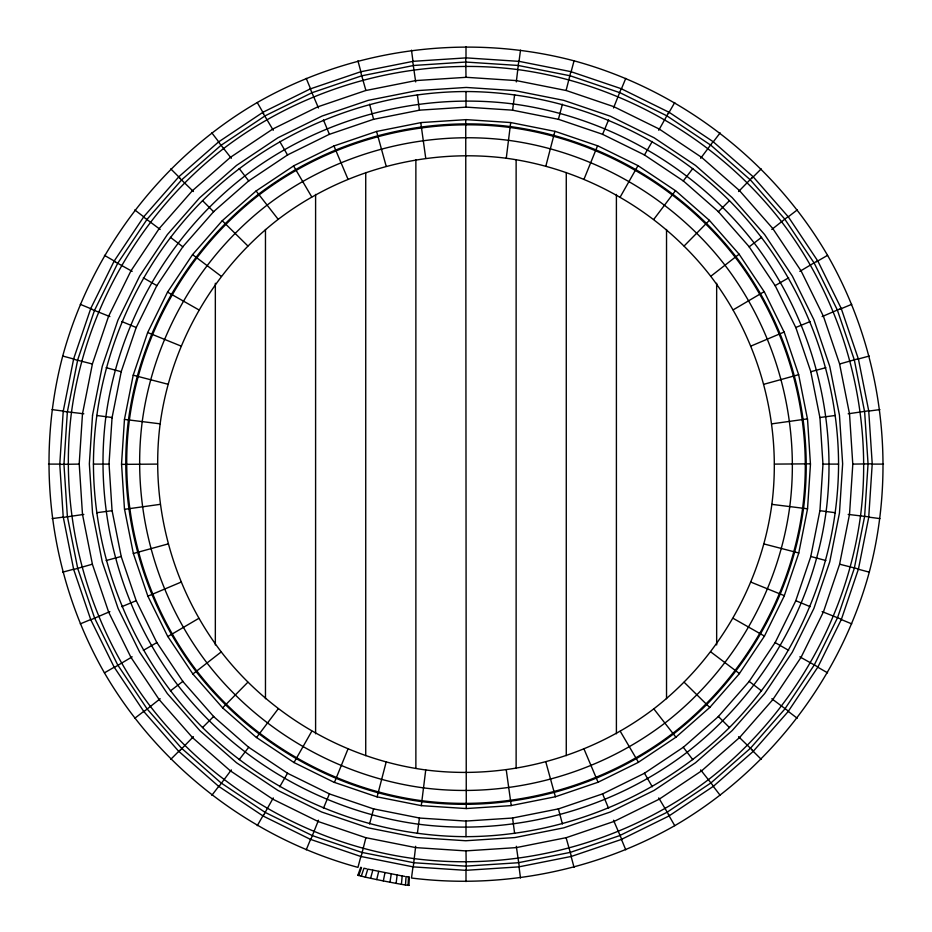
<?xml version="1.0" encoding="UTF-8"?>
<svg xmlns="http://www.w3.org/2000/svg" width="932" height="932" viewBox="0 0 932 932"><rect width="100%" height="100%" fill="white"/><g stroke="black" fill="none" stroke-linecap="round" stroke-linejoin="round"><path stroke-width="1.4" d="M408.938 885.4L409.358 876.965L406.061 876.604L405.478 885.016L408.938 885.4L408.088 885.074M408.053 885.377L408.507 876.942M360.894 856.368L357.946 867.377C252.211 838.625 159.57 767.537 104.431 672.846C50.002 577.758 34.764 461.981 62.724 356.047C91.476 250.312 162.564 157.671 257.255 102.532C352.343 48.103 468.12 32.865 574.054 60.825C679.789 89.577 772.43 160.665 827.569 255.345C881.998 350.444 897.236 466.221 869.276 572.155C840.524 677.89 769.436 770.531 674.745 825.67C595.408 870.768 502.057 889.338 411.501 878.026L412.993 866.725M63.213 411.35L59.776 464.369L63.213 516.852L73.686 569.499L90.8 619.803L114.065 666.974L143.889 711.605L178.56 751.157L218.496 786.212L263.127 816.036L310.298 839.301L360.602 856.415L413.249 866.888L465.732 870.325L518.751 866.888L571.398 856.415L621.201 839.511L668.873 816.036L713.504 786.212L753.056 751.542L788.111 711.605L817.935 666.974L841.41 619.302L858.454 568.974L868.717 517.388L872.224 463.833L868.717 410.802L858.454 359.228L841.2 308.399L817.935 261.228L788.449 217.016L753.056 176.661L713.085 141.652L669.351 112.434L621.201 88.691L570.873 71.648L519.287 61.384L466.268 57.877L413.249 61.314L360.602 71.787L310.298 88.901L263.127 112.166L218.496 141.99L178.944 176.661L143.889 216.585L114.065 261.228L90.8 308.399L73.686 358.703L63.213 411.35L83.822 413.785M93.433 464.101C93.794 366.323 133.672 270.047 202.559 200.66C271.946 131.773 368.222 91.895 466 91.534C563.778 91.895 660.054 131.773 729.441 200.66C798.328 270.047 838.206 366.323 838.567 464.101C838.206 561.88 798.328 658.155 729.441 727.543C660.054 796.429 563.778 836.307 466 836.668C368.222 836.307 271.946 796.429 202.559 727.543C133.672 658.155 93.794 561.88 93.433 464.101L109.207 464.101M124.457 419.4L121.544 463.833L124.457 508.802L133.346 553.503L147.862 596.165L167.55 636.102L192.877 673.999L222.62 707.854L256.09 737.224L293.999 762.539L333.936 782.239L376.586 796.755L421.299 805.644L466.268 808.557L510.701 805.644L555.414 796.755L598.064 782.239L638.001 762.539L675.91 737.224L709.753 707.481L739.123 673.999L764.45 636.102L784.138 596.165L798.654 553.503L807.543 508.802L810.456 464.369L807.543 419.4L798.654 374.687L784.336 332.526L764.45 292.1L739.123 254.191L709.38 220.336L675.91 190.978L638.001 165.651L598.064 145.963L555.414 131.447L510.701 122.546L466.268 119.634L421.299 122.546L376.586 131.447L333.936 145.963L293.999 165.651L256.09 190.978L222.247 220.721L192.563 254.611L167.55 292.1L147.664 332.526L133.206 375.2L124.457 419.4L160.141 423.839C149.866 504.142 172.199 587.486 221.245 651.899C270.781 715.951 345.504 759.091 425.738 769.96C506.041 780.224 589.385 757.902 653.798 708.844C717.85 659.32 760.99 584.597 771.859 504.363C782.134 424.06 759.801 340.716 710.755 276.303C661.219 212.251 586.496 169.111 506.262 158.242C425.959 147.967 342.615 170.3 278.202 219.346C214.15 268.882 171.01 343.605 160.141 423.839M421.299 805.644L425.738 769.96M510.701 122.546L506.262 158.242M405.478 885.016L401.412 884.328L402.181 875.952L367.802 869.113L365.309 877.152L357.888 875.241L360.731 867.296L361.534 867.61L358.738 875.567M401.412 884.328L396.112 883.373L397.137 875.032M518.751 61.314L516.316 81.923M415.684 846.279L413.249 866.888M417.373 833.476L419.435 817.842M512.565 110.36L514.627 94.715M519.008 61.465L520.499 50.177M396.112 883.373L389.949 882.208L391.265 873.925M377.099 796.895L386.151 762.085M389.949 882.208L383.332 880.915L384.974 872.69M554.901 131.307L545.849 166.117M365.309 877.152L376.726 879.575L378.683 871.42M570.873 71.648L566.12 90.427M365.88 837.775L361.127 856.555M369.573 823.97L373.65 808.731M558.35 119.471L562.427 104.221M571.106 71.834L574.054 60.825M370.587 878.293L372.823 870.197M361.267 876.22L363.946 868.228L366.521 868.81M334.425 782.437L347.939 749.118M597.575 145.753L584.061 179.084M621.201 88.691L613.512 107.972M306.232 849.821L310.589 839.289M318.488 820.23L310.799 839.511M323.427 808.312L329.462 793.726M602.538 134.476L608.573 119.89M621.411 88.913L625.768 78.381M293.999 762.539L311.754 731.271M638.001 165.651L620.246 196.932M668.873 112.166L658.738 130.27M257.255 825.67L263.616 814.638M273.262 797.932L263.127 816.036M279.716 786.759L287.604 773.094M644.396 155.108L652.284 141.443M668.384 113.564L674.745 102.532M256.51 737.538L278.202 708.844M675.49 190.664L653.798 219.346M713.085 141.652L700.666 158.289M211.844 795.322L218.775 786.282M231.334 769.914L218.915 786.55M239.198 759.673L248.797 747.161M683.203 181.041L692.802 168.517M713.225 141.92L720.156 132.88M222.62 707.854L247.854 682.247M709.38 220.336L684.146 245.955M753.056 176.661L738.575 191.526M170.777 759.312L179.794 750.307M193.425 736.664L178.944 751.542M202.559 727.543L213.708 716.393M718.292 211.809L729.441 200.66M752.206 177.884L761.223 168.878M192.877 673.999L221.245 651.899M739.123 254.191L710.755 276.303M788.111 216.585L771.812 229.435M134.779 718.257L143.819 711.326M160.188 698.755L143.889 711.605M170.416 690.903L182.94 681.304M749.06 246.898L761.584 237.299M788.181 216.876L797.221 209.945M167.818 636.556L198.831 618.347M764.182 291.646L733.169 309.855M817.667 260.75L799.831 271.363M104.431 672.846L114.298 667.149M132.169 656.839L114.333 667.452M143.342 650.385L157.007 642.498M774.993 285.705L788.658 277.818M816.537 261.717L827.569 255.345M147.862 596.165L180.983 582.162M784.138 332.037L751.017 346.04M841.2 308.399L822.129 316.589M80.28 623.869L90.812 619.512M109.871 611.613L90.8 619.803M121.789 606.674L136.375 600.639M795.625 327.563L810.211 321.528M839.953 309.203L851.72 304.333M133.346 553.503L168.016 543.95M798.654 374.687L763.984 384.252M858.314 358.703L839.674 363.981M62.724 572.155L73.733 569.207M92.326 564.221L73.686 569.499M106.132 560.528L121.37 556.439M810.63 371.752L825.869 367.674M858.267 358.995L869.276 356.047M124.515 509.326L160.141 504.363M807.485 418.876L771.859 423.839M868.717 410.802L848.178 413.785M52.076 518.6L63.376 517.109M83.822 514.417L63.283 517.388M96.613 512.728L112.259 510.666M819.741 417.524L835.387 415.474M868.624 411.094L879.924 409.602M121.544 464.369L157.496 464.101M810.456 463.833L774.504 464.101M872.224 463.833L852.85 464.101M48.499 464.101L59.893 464.101M79.15 464.101L59.776 464.369M822.793 464.101L838.567 464.101M872.107 464.101L883.501 464.101M357.888 875.241L358.773 875.264M807.543 508.802L771.859 504.363M868.787 516.852L848.178 514.417M52.076 409.602L63.376 411.094M96.613 415.474L112.259 417.524M819.741 510.666L835.387 512.728M868.624 517.109L879.924 518.6M402.181 875.952L404.768 876.383M133.206 375.2L168.016 384.252M798.794 553.002L763.984 543.95M376.726 879.575L383.332 880.915M858.454 568.974L839.674 564.221M62.724 356.047L73.733 358.995M92.326 363.981L73.546 359.228M106.132 367.674L121.37 371.752M810.63 556.439L825.869 560.528M858.267 569.207L869.276 572.155M147.664 332.526L180.983 346.04M784.336 595.676L751.017 582.162M841.41 619.302L822.129 611.613M80.28 304.333L92.047 309.203M109.871 316.589L90.59 308.9M121.789 321.528L136.375 327.563M795.625 600.639L810.211 606.674M841.188 619.512L851.72 623.869M167.55 292.1L198.831 309.855M764.45 636.102L733.169 618.347M817.935 666.974L799.831 656.839M104.431 255.345L115.463 261.717M132.169 271.363L114.065 261.228M143.342 277.818L157.007 285.705M774.993 642.498L788.658 650.385M817.702 667.149L827.569 672.846M192.563 254.611L221.245 276.303M739.437 673.58L710.755 651.899M788.449 711.174L771.812 698.755M134.779 209.945L143.819 216.876M160.188 229.435L143.551 217.016M170.416 237.299L182.94 246.898M749.06 681.304L761.584 690.903M788.181 711.326L797.221 718.257M222.247 220.721L247.854 245.955M709.753 707.481L684.146 682.247M753.44 751.157L738.575 736.664M170.777 168.878L179.794 177.884M193.425 191.526L178.56 177.045M202.559 200.66L213.708 211.809M718.292 716.393L729.441 727.543M752.206 750.307L761.223 759.312M256.09 190.978L278.202 219.346M675.91 737.224L653.798 708.844M713.504 786.212L700.666 769.914M211.844 132.88L218.775 141.92M231.334 158.289L218.496 141.99M239.198 168.517L248.797 181.041M683.203 747.161L692.802 759.673M713.225 786.282L720.156 795.322M293.545 165.919L311.754 196.932M638.455 762.283L620.246 731.271M669.351 815.768L658.738 797.932M257.255 102.532L263.616 113.564M273.262 130.27L262.649 112.434M279.716 141.443L287.604 155.108M644.396 773.094L652.284 786.759M668.384 814.638L674.745 825.67M333.936 145.963L347.939 179.084M598.064 782.239L584.061 749.118M621.702 839.301L613.512 820.23M306.232 78.381L310.589 88.913M318.488 107.972L310.298 88.901M323.427 119.89L329.462 134.476M602.538 793.726L608.573 808.312M621.411 839.289L625.768 849.821M376.586 131.447L386.151 166.117M555.414 796.755L545.849 762.085M571.398 856.415L566.12 837.775M357.946 60.825L360.894 71.834M365.88 90.427L360.602 71.787M369.573 104.221L373.65 119.471M558.35 808.731L562.427 823.97M571.106 856.368L574.054 867.377M420.775 122.616L425.738 158.242M511.225 805.574L506.262 769.96M519.287 866.818L516.316 846.279M411.501 50.177L412.993 61.465M415.684 81.923L412.713 61.384M417.373 94.715L419.435 110.36M512.565 817.842L514.627 833.476M519.008 866.725L520.499 878.026M465.732 119.634L466.268 808.557M716.661 283.258L716.661 644.944M666.531 229.493L666.531 698.709M616.402 194.415L616.402 733.787M566.272 172.536L566.272 755.666M516.13 159.768L516.13 768.434M466.268 870.325L466 850.951M466 46.6L466 57.994M466 77.251L465.732 57.877M466 91.534L466 107.308M466 820.894L466 836.668M466 870.208L466 881.602M415.87 159.768L415.87 768.434M365.728 172.536L365.728 755.666M315.599 194.415L315.599 733.787M265.469 229.493L265.469 698.709M215.339 283.258L215.339 644.944M67.36 411.886L63.947 464.369L67.36 516.305L77.717 568.415L94.656 618.207L117.677 664.889L147.198 709.066L181.519 748.198L221.035 782.903L265.212 812.424L312.395 835.643L361.686 852.372L413.796 862.741L465.732 866.143L518.204 862.741L570.314 852.372L619.605 835.643L666.788 812.424L710.965 782.903L750.481 748.198L784.802 709.066L814.323 664.889L837.542 617.706L854.283 568.415L864.64 516.305L868.053 463.833L864.64 411.886L854.283 359.775L837.344 309.995L814.323 263.313L784.802 219.137L750.481 180.004L710.965 145.299L666.788 115.778L620.106 92.757L570.314 75.818L518.204 65.461L465.732 62.048L413.796 65.461L361.686 75.818L311.894 92.757L265.212 115.778L221.035 145.299L181.903 179.62L147.198 219.137L117.677 263.313L94.458 310.496L77.717 359.775L67.36 411.886M71.496 412.165C58.25 515.745 87.06 623.24 150.32 706.328C214.197 788.938 310.577 844.59 414.064 858.605C517.644 871.851 625.151 843.041 708.227 779.781C790.837 715.904 846.489 619.524 860.504 516.037C873.75 412.457 844.94 304.95 781.68 221.874C717.803 139.264 621.423 83.612 517.936 69.597C414.356 56.351 306.849 85.161 223.773 148.421C141.163 212.298 85.511 308.678 71.496 412.165M82.482 413.878L79.208 463.833L82.482 514.324L92.454 564.466L108.753 612.371L130.899 657.258L159.302 699.781L192.691 737.794L230.32 770.799L272.831 799.202L318.231 821.546L365.635 837.635L415.777 847.619L465.732 850.893L516.223 847.619L566.365 837.635L614.27 821.348L659.169 799.202L701.679 770.799L739.693 737.41L772.698 699.781L801.101 657.258L823.445 611.87L839.546 564.466L849.518 514.324L852.792 464.369L849.518 413.878L839.546 363.736L823.445 316.332L801.101 270.932L772.698 228.422L739.309 190.408L701.679 157.403L659.169 129L613.769 106.656L566.365 90.555L516.223 80.583L466.268 77.309L415.777 80.583L365.635 90.555L317.73 106.854L272.831 129L230.32 157.403L192.307 190.792L159.302 228.422L130.899 270.932L108.555 316.332L92.454 363.736L82.482 413.878M92.536 415.206L89.356 463.833L92.536 512.996L102.252 561.845L118.119 608.479L139.684 652.19L167.352 693.606L199.856 730.618L236.495 762.749L277.911 790.418L321.61 811.982L368.257 827.849L417.105 837.565L465.732 840.746L514.895 837.565L563.744 827.849L610.39 811.982L654.089 790.418L695.505 762.749L732.144 730.618L764.648 693.606L792.317 652.19L813.881 608.479L829.748 561.845L839.464 512.996L842.644 463.833L839.464 415.206L829.748 366.358L813.881 319.711L792.317 276.012L764.648 234.596L732.144 197.584L695.505 165.442L654.089 137.773L610.39 116.22L563.744 100.353L514.895 90.637L466.268 87.445L417.105 90.637L368.257 100.353L322.111 116.022L277.911 137.773L236.495 165.442L199.483 197.957L167.352 234.596L139.684 276.012L117.921 320.212L102.252 366.358L92.536 415.206M105.887 416.686C93.794 511.249 120.088 609.377 177.837 685.218C236.145 760.629 324.126 811.423 418.585 824.214C513.148 836.307 611.276 810.013 687.117 752.264C762.527 693.956 813.321 605.975 826.113 511.505C838.206 416.953 811.912 318.826 754.163 242.984C695.854 167.574 607.874 116.78 513.415 103.988C418.852 91.895 320.725 118.189 244.883 175.938C169.473 234.247 118.679 322.227 105.887 416.686M112.05 417.769L109.032 463.833L112.05 510.433L121.265 556.742L136.107 600.464L156.727 642.358L182.963 681.618L213.778 716.696L248.483 747.138L287.743 773.374L329.637 793.994L373.359 808.836L419.668 818.051L465.732 821.069L512.332 818.051L558.641 808.836L602.853 793.796L644.257 773.374L683.517 747.138L718.222 716.696L749.037 681.618L775.273 642.358L795.695 600.954L810.735 556.742L819.95 510.433L822.968 464.369L819.95 417.769L810.735 371.46L795.893 327.738L775.273 285.844L749.037 246.584L718.222 211.506L683.517 181.064L644.257 154.829L602.363 134.208L558.641 119.366L512.332 110.151L466.268 107.133L419.668 110.151L373.359 119.366L329.147 134.406L287.743 154.829L248.483 181.064L213.778 211.506L182.963 246.584L156.727 285.844L136.107 327.738L121.265 371.46L112.05 417.769M128.488 419.668C117.152 508.29 141.804 600.255 195.93 671.331C250.58 742.012 333.039 789.614 421.567 801.613C510.188 812.937 602.154 788.297 673.242 734.171C743.911 679.521 791.524 597.062 803.512 508.534C814.848 419.913 790.196 327.947 736.07 256.859C681.42 186.19 598.961 138.577 510.433 126.589C421.812 115.253 329.846 139.905 258.758 194.019C188.089 248.681 140.476 331.128 128.488 419.668M129.408 419.784C118.108 508.161 142.689 599.882 196.664 670.772C251.162 741.255 333.4 788.728 421.683 800.693C510.06 811.993 601.781 787.412 672.671 733.437C743.154 678.939 790.627 596.701 802.592 508.418C813.892 420.041 789.311 328.32 735.336 257.43C680.838 186.948 598.6 139.474 510.317 127.509C421.94 116.209 330.219 140.79 259.329 194.765C188.846 249.263 141.373 331.501 129.408 419.784M142.246 421.474C131.377 506.484 155.015 594.709 206.939 662.885C259.352 730.688 338.456 776.344 423.373 787.855C508.383 798.724 596.608 775.086 664.784 723.162C732.587 670.749 778.255 591.645 789.754 506.728C800.623 421.718 776.985 333.493 725.061 265.317C672.648 197.514 593.544 151.846 508.627 140.348C423.617 129.478 335.392 153.116 267.216 205.028C199.413 257.453 153.745 336.557 142.246 421.474"/></g></svg>
